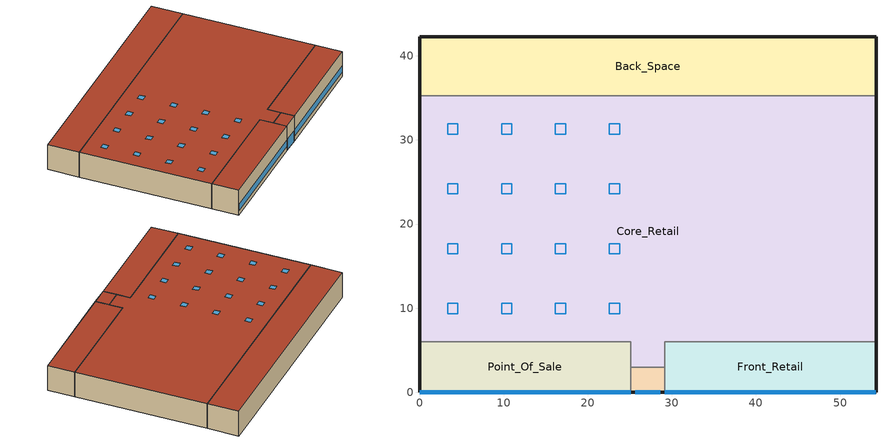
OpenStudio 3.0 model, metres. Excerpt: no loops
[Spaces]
Core_Retail
 floor ground: 54.27,35.27 54.27,6 29.14,6 29.14,3 25.14,3 25.14,6 0,6 0,35.27 z0
 wall outside: 54.27,6 54.27,35.27 / 0,35.27 0,6 z0:6.1
 wall to Back_Space: 54.27,35.27 0,35.27 z0:6.1
 wall to Front_Entry: 25.14,3 29.14,3 z0:6.1
 wall to Point_Of_Sale: 0,6 25.14,6 25.14,3 z0:6.1
 wall to Front_Retail: 29.14,3 29.14,6 54.27,6 z0:6.1
 roof outside: 29.14,3 29.14,6 54.27,6 54.27,35.27 0,35.27 0,6 25.14,6 25.14,3 z6.1
 skylight: 23.78,16.46 23.78,17.68 22.56,17.68 22.56,16.46 z6.1; 4.57,30.7 4.57,31.92 3.35,31.92 3.35,30.7 z6.1; 4.57,9.35 4.57,10.57 3.35,10.57 3.35,9.35 z6.1; 4.57,16.46 4.57,17.68 3.35,17.68 3.35,16.46 z6.1; 17.37,16.46 17.37,17.68 16.15,17.68 16.15,16.46 z6.1; 17.37,30.7 17.37,31.92 16.15,31.92 16.15,30.7 z6.1; 17.37,23.58 17.37,24.8 16.15,24.8 16.15,23.58 z6.1; 4.57,23.58 4.57,24.8 3.35,24.8 3.35,23.58 z6.1; 17.37,9.35 17.37,10.57 16.15,10.57 16.15,9.35 z6.1; 10.97,23.58 10.97,24.8 9.75,24.8 9.75,23.58 z6.1; 10.97,9.35 10.97,10.57 9.75,10.57 9.75,9.35 z6.1; 23.78,23.58 23.78,24.8 22.56,24.8 22.56,23.58 z6.1; 23.78,30.7 23.78,31.92 22.56,31.92 22.56,30.7 z6.1; 10.97,16.46 10.97,17.68 9.75,17.68 9.75,16.46 z6.1; 23.78,9.35 23.78,10.57 22.56,10.57 22.56,9.35 z6.1; 10.97,30.7 10.97,31.92 9.75,31.92 9.75,30.7 z6.1
Back_Space
 floor ground: 54.27,42.27 54.27,35.27 0,35.27 0,42.27 z0
 wall outside: 54.27,35.27 54.27,42.27 0,42.27 0,35.27 z0:6.1
 roof outside: 54.27,35.27 54.27,42.27 0,42.27 0,35.27 z6.1
Front_Retail
 floor ground: 54.27,6 54.27,0 29.14,0 29.14,6 z0
 wall outside: 29.14,0 54.27,0 54.27,6 z0:6.1
 wall to Front_Entry: 29.14,3 29.14,0 z0:6.1
 window: 29.19,0 54.22,0 z1.14:2.66
 roof outside: 54.27,0 54.27,6 29.14,6 29.14,0 z6.1
Point_Of_Sale
 floor ground: 25.14,6 25.14,0 0,0 0,6 z0
 wall outside: 0,6 0,0 25.14,0 z0:6.1
 wall to Front_Entry: 25.14,0 25.14,3 z0:6.1
 window: 0.05,0 25.09,0 z1.14:2.66
 roof outside: 25.14,0 25.14,6 0,6 0,0 z6.1
Front_Entry
 floor ground: 29.14,3 29.14,0 25.14,0 25.14,3 z0
 wall outside: 25.14,0 29.14,0 z0:6.1
 window: 25.64,0 28.64,0 z0.05:2.66
 roof outside: 29.14,0 29.14,3 25.14,3 25.14,0 z6.1
[Schedule:Day]
Clothing Schedule Summer Clothes: 24, 0, 0.5
RetailStandalone BLDG_OCC_SCH_2010 Wkdy Day: 7, 0, 0, 8, 0, 0.1, 9, 0, 0.2, 11, 0, 0.5, 15, 0, 0.7, 16, 0, 0.8, 17, 0, 0.7, 19, 0, 0.5, 21, 0, 0.3, 24, 0, 0
RetailStandalone BLDG_LIGHT_BACK_SCH_2013 Sat Day: 7, 0, 0.05, 8, 0, 0.0782046, 9, 0, 0.234614, 10, 0, 0.469228, 18, 0, 0.703842, 19, 0, 0.391023, 21, 0, 0.234614, 22, 0, 0.0782046, 24, 0, 0.05
RetailStandalone BLDG_LIGHT_BACK_SCH_2013 Wkdy Day: 7, 0, 0.05, 8, 0, 0.156409, 9, 0, 0.312819, 18, 0, 0.703842, 21, 0, 0.391023, 22, 0, 0.2, 24, 0, 0.05
RetailStandalone BLDG_EQUIP_SCH_2013 Sat Day: 7, 0, 0.148029, 8, 0, 0.29916, 9, 0, 0.4986, 10, 0, 0.797761, 18, 0, 0.897481, 19, 0, 0.698041, 21, 0, 0.4986, 22, 0, 0.29916, 24, 0, 0.148029
RetailStandalone BLDG_EQUIP_SCH_2013 Wkdy Day: 7, 0, 0.197373, 8, 0, 0.39888, 9, 0, 0.59832, 19, 0, 0.897481, 21, 0, 0.698041, 24, 0, 0.197373
RetailStandalone BLDG_LIGHT_ENTRY_SCH_2013 Sat Day: 7, 0, 0.05, 8, 0, 0.082, 9, 0, 0.246, 10, 0, 0.492, 18, 0, 0.738, 19, 0, 0.41, 21, 0, 0.246, 22, 0, 0.082, 24, 0, 0.05
RetailStandalone BLDG_LIGHT_ENTRY_SCH_2013 Wkdy Day: 7, 0, 0.05, 8, 0, 0.164, 9, 0, 0.328, 18, 0, 0.738, 21, 0, 0.41, 22, 0, 0.2, 24, 0, 0.05
RetailStandalone BLDG_LIGHT_SCH_2013 Sat Day: 7, 0, 0.05, 8, 0, 0.1, 9, 0, 0.3, 10, 0, 0.6, 18, 0, 0.9, 19, 0, 0.5, 21, 0, 0.3, 22, 0, 0.1, 24, 0, 0.05
RetailStandalone BLDG_LIGHT_SCH_2013 Wkdy Day: 7, 0, 0.05, 8, 0, 0.2, 9, 0, 0.4, 18, 0, 0.9, 21, 0, 0.5, 22, 0, 0.2, 24, 0, 0.05
RetailStandalone HVACOperationSchd SmrDsn|Wkdy Day: 6, 0, 0, 21, 0, 1, 24, 0, 0
RetailStandalone HVACOperationSchd WntrDsn|Sat Day: 6, 0, 0, 22, 0, 1, 24, 0, 0
RetailStandalone BLDG_SWH_SCH SmrDsn|Wkdy Day: 7, 0, 0, 8, 0, 0.15, 9, 0, 0.23, 10, 0, 0.32, 11, 0, 0.41, 12, 0, 0.57, 13, 0, 0.62, 14, 0, 0.61, 15, 0, 0.5, 16, 0, 0.45, 17, 0, 0.46, 18, 0, 0.47, 19, 0, 0.42, 20, 0, 0.34, 21, 0, 0.33, 24, 0, 0
RetailStandalone BLDG_SWH_SCH WntrDsn|Sat Day: 7, 0, 0, 8, 0, 0.2, 9, 0, 0.24, 10, 0, 0.27, 11, 0, 0.42, 12, 0, 0.54, 13, 0, 0.59, 14, 0, 0.6, 15, 0, 0.49, 16, 0, 0.48, 17, 0, 0.47, 18, 0, 0.46, 19, 0, 0.44, 20, 0, 0.36, 21, 0, 0.29, 22, 0, 0.22, 24, 0, 0
